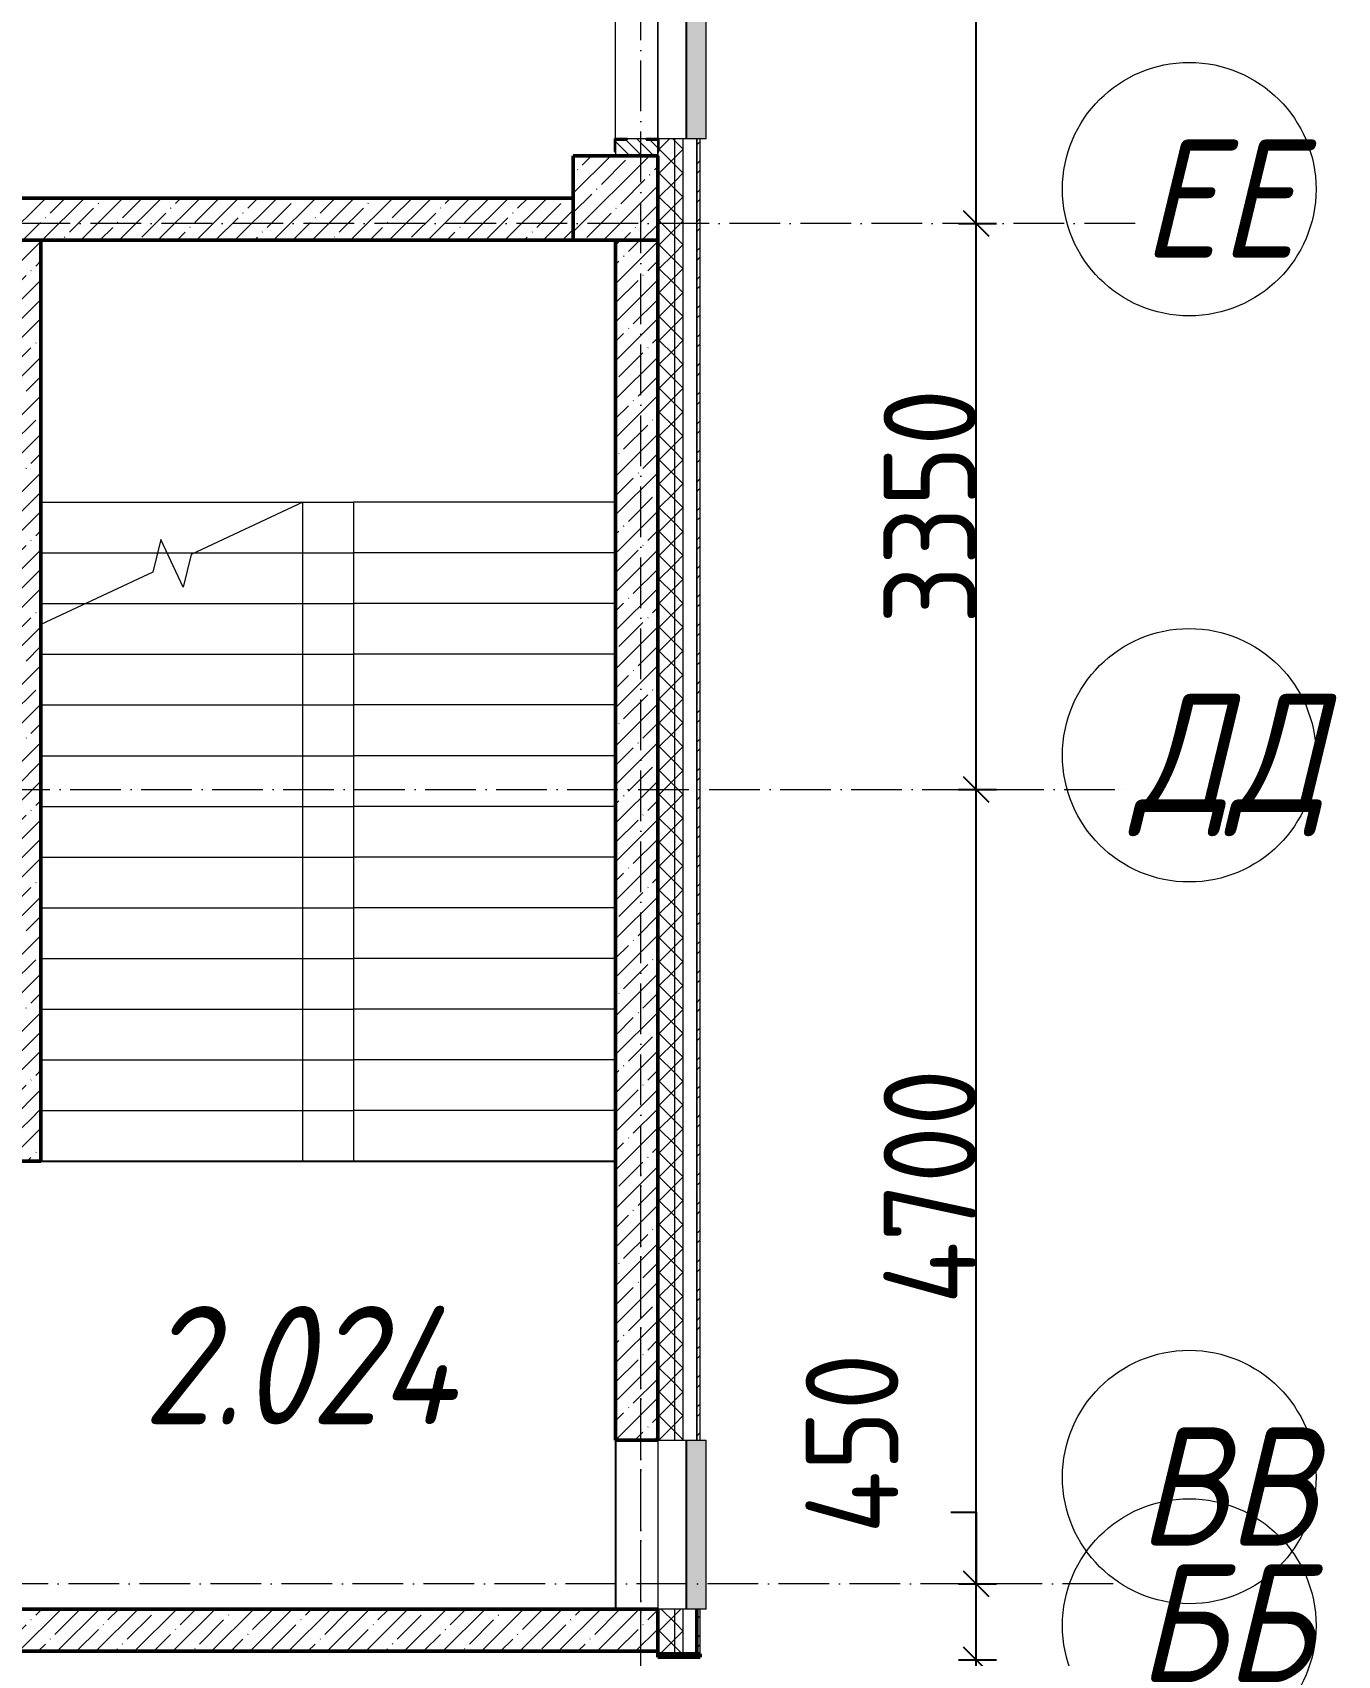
# Model space of a CAD drawing. Header units: millimetres. Extents: x -12989 to 629078, y -109036 to 555275.
# Drawn here: x 614118 to 621839, y 137590 to 147195 of the extents above; entities that cross this region are included whole.
import ezdxf

# ---------------------------------------------------------------- set-up
doc = ezdxf.new("R2010")
doc.units = ezdxf.units.MM
doc.linetypes.add('50_200_ШТРИХ_1Т_ш5_п1_п1_', pattern=[700, 500, -100, 0, -100])
for name, color, linetype, lineweight in [('A-____-____-DIMS', 7, 'Continuous', 9), ('A-FLOR-____-OTLN', 7, 'Continuous', 9), ('A-GENM-____-MCUT', 7, 'Continuous', 25), ('A-GENM-____-OTLN-1', 7, 'Continuous', 25), ('A-GLAZ-____-OTLN', 7, 'Continuous', 9), ('A-WALL-____-MCUT', 7, 'Continuous', 13), ('A-WALL-____-MCUT-1', 7, 'Continuous', 9), ('A-WALL-____-MCUT-2', 7, 'Continuous', 50), ('A-WALL-____-MCUT-3', 7, 'Continuous', 9), ('A-WALL-____-OTLN', 7, 'Continuous', 9), ('A-WALL-____-PATT-1', 7, 'Continuous', 9), ('A-WALL-FNSH-MCUT-1', 7, 'Continuous', 9), ('S-COLS-____-MCUT', 7, 'Continuous', 50), ('S-COLS-____-OTLN', 7, 'Continuous', 9), ('S-GRID-____-IDEN', 7, 'Continuous', 9), ('S-GRID-____-OTLN-1', 7, '50_200_ШТРИХ_1Т_ш5_п1_п1_', 9), ('S-STRS-____-MBND', 7, 'Continuous', 9), ('S-STRS-____-OTLN-1', 7, 'Continuous', 9), ('Марки помещений', 7, 'Continuous', 9)]:
    doc.layers.add(name, color=color, linetype=linetype, lineweight=lineweight)
doc.layers.add('A-GLAZ-____-OTLN-1', color=7, linetype='Continuous', lineweight=9, true_color=0xc0c0c0)
doc.styles.add('ISOCPEUR_I', font='isocpeui.ttf', dxfattribs={"width": 0.9, "height": 2.5})
doc.styles.add('ISOCPEUR_I_2', font='isocpeui.ttf', dxfattribs={"width": 0.85, "height": 2.3})
doc.styles.add('ISOCPEUR_I_9', font='isocpeui.ttf', dxfattribs={"width": 0.9, "height": 250})
doc.styles.add('СПДС', font='isocpeur.ttf', dxfattribs={"width": 0.9})
doc.dimstyles.new('ISO-2_5_0_9К_БОЛЬШОЙ_ОСИ', dxfattribs={"dimscale": 304.8, "dimtxt": 248.995294, "dimasz": 0.492126, "dimexe": 0.393701, "dimexo": 0, "dimgap": 0, "dimtad": 1, "dimdec": 0, "dimzin": 0, "dimdsep": 46, "dimtxsty": 'ISOCPEUR_I_9', "dimblk1": 'OBLIQUE', "dimblk2": 'OBLIQUE', "dimsah": 1, "dimcen": 0.09, "dimdle": 0.393701, "dimazin": 0, "dimtfac": 1, "dimtdec": 4, "dimtix": 1, "dimtmove": 0, "dimatfit": 3, "dimfxl": 1, "dimtvp": 1, "dimtolj": 1, "dimtzin": 0, "dimarcsym": 2})
doc.dimstyles.new('ISO-2_5_0_9К_БОЛЬШОЙ_ОСИ_1', dxfattribs={"dimscale": 304.8, "dimtxt": 248.995294, "dimasz": 0.492126, "dimexe": 0.393701, "dimexo": 0, "dimgap": 0, "dimtad": 1, "dimdec": 0, "dimzin": 0, "dimdsep": 46, "dimtxsty": 'ISOCPEUR_I_9', "dimblk1": 'OBLIQUE', "dimblk2": 'OBLIQUE', "dimsah": 1, "dimcen": 0.09, "dimdle": 0.393701, "dimazin": 0, "dimtfac": 1, "dimtdec": 4, "dimtix": 1, "dimtmove": 1, "dimatfit": 3, "dimfxl": 1, "dimtvp": 1, "dimtolj": 1, "dimtzin": 0, "dimarcsym": 2})
pattern_1 = [(45, (516567.8, 90784.41), (-70.71068, 70.71068), []), (135, (516567.8, 90784.41), (-70.71068, -70.71068), [])]
pattern_2 = [(45, (516567.8, 90784.41), (-114.04925, 114.04925), []), (45, (516681.85, 90784.41), (-114.04925, 114.04925), [201.612, -40.322, 3.353, -36.97])]
pattern_3 = [(45, (516567.8, 90784.41), (-85.53659, 85.53659), []), (45, (516624.82, 90784.41), (-85.53659, 85.53659), [])]

# ---------------------------------------------------------------- blocks, each defined once
blk = doc.blocks.new('BSC_Колонна _Прямоугольная - 500х500-V111-АР1_План отверстий 2 этажа в осях 1-64_Ю-ЯЯ')
at = {"layer": 'S-COLS-____-OTLN'}
h = blk.add_hatch(dxfattribs=at)
h.set_pattern_fill('FP_124', color=256, style=0, pattern_type=2)
h.set_pattern_definition([(315, (-55431.04, 101000), (114.04925, 114.04925), []), (315, (-55431.04, 100885.95), (114.04925, 114.04925), [201.613, -40.323, 3.353, -36.97])])
h.paths.add_polyline_path([(-250, 250), (-250, -250), (250, -250), (250, 250)], flags=0)
at = {"layer": 'S-COLS-____-MCUT'}
for p, q in [((250, 250), (-250, 250)), ((-250, 250), (-250, -250)), ((250, -250), (250, 250)), ((-250, -250), (250, -250))]:
    blk.add_line(p, q, dxfattribs=at)
blk = doc.blocks.new('Фахверк_СКБ_Уголок - 250_2700_1-27501432-АР1_План отверстий 2 этажа в осях 1-64_Ю-ЯЯ')
at = {"layer": 'A-GENM-____-MCUT'}
for p, q in [((200, 181), (125, 181)), ((125, 181), (125, 106)), ((125, 106), (131, 106)), ((131, 106), (131, 175)), ((131, 175), (200, 175)), ((200, 175), (200, 181)), ((131, -6), (125, -6)), ((125, -6), (125, -81)), ((125, -81), (200, -81)), ((131, -75), (131, -6)), ((200, -75), (131, -75)), ((200, -81), (200, -75))]:
    blk.add_line(p, q, dxfattribs=at)
blk = doc.blocks.new('Отлив_СКБ - Отлив витража_120_НВФ-31884153-АР1_План отверстий 2 этажа в осях 1-64_Ю-ЯЯ')
at = {"layer": 'A-GLAZ-____-OTLN-1'}
for points in [[(0, 0), (0, -2), (13700, -2), (13700, 0), (4672.4, 0)], [(0, -83), (0, -120), (13700, -120), (13700, -2), (0, -2), (0, -63)]]:
    blk.add_hatch(color=256, dxfattribs=at).paths.add_polyline_path(points, flags=0)
at = {"layer": 'A-GLAZ-____-OTLN'}
for p, q in [((0, 0), (13700, 0)), ((13700, -2), (0, -2)), ((0, -120), (0, -83)), ((0, -120), (13700, -120))]:
    blk.add_line(p, q, dxfattribs=at)
blk = doc.blocks.new('Отлив_СКБ - Отлив витража_120_НВФ-31885283-АР1_План отверстий 2 этажа в осях 1-64_Ю-ЯЯ')
at = {"layer": 'A-GLAZ-____-OTLN-1'}
for points in [[(426.1, -2), (1000, -2), (1000, 0), (0, 0), (0, -2)], [(426.1, -120), (1000, -120), (1000, -2), (0, -2), (0, -120)]]:
    blk.add_hatch(color=256, dxfattribs=at).paths.add_polyline_path(points, flags=0)
at = {"layer": 'A-GLAZ-____-OTLN'}
for p, q in [((0, 0), (1000, 0)), ((1000, -2), (0, -2)), ((0, -120), (0, -83)), ((1000, -83), (1000, -120)), ((0, -120), (1000, -120))]:
    blk.add_line(p, q, dxfattribs=at)
blk = doc.blocks.new('Стены 13 - Стены 4-31812941-АР1_План отверстий 2 этажа в осях 1-64_Ю-ЯЯ')
at = {"layer": 'A-WALL-____-MCUT'}
for p, q in [((-1843.5, 41030.2), (-1843.5, 41010.2)), ((-1593.5, 41030.2), (-1843.5, 41030.2)), ((-1593.5, 41010.2), (-1593.5, 41030.2)), ((-1843.5, 41010.2), (-1593.5, 41010.2))]:
    blk.add_line(p, q, dxfattribs=at)
blk = doc.blocks.new('Стены 13 - Стены 4-31812941-АР1_План отверстий 2 этажа в осях 1-64_А-ГГ')
at = {"layer": 'A-WALL-____-MCUT-2'}
for p, q in [((-1843.5, 41030.2), (-1843.5, 41010.2)), ((-1593.5, 41030.2), (-1843.5, 41030.2)), ((-1593.5, 41010.2), (-1593.5, 41030.2)), ((-1843.5, 41010.2), (-1593.5, 41010.2))]:
    blk.add_line(p, q, dxfattribs=at)
blk = doc.blocks.new('Ось сетки - Круг_Ø6_00__ISO-2_5_0_9K_-25732049-АР1_План отверстий 3 этажа в осях 1-64_Ю-ЯЯ')
at = {"layer": 'S-GRID-____-IDEN'}
blk.add_circle((0, 0), 3, dxfattribs=at)
blk = doc.blocks.new('_Oblique')
at = {"color": 0, "linetype": 'ByBlock', "lineweight": -2}
blk.add_line((-0.5, -0.5), (0.5, 0.5), dxfattribs=at)
blk = doc.blocks.new('*D2875')
at = {"layer": 'A-____-____-DIMS', "color": 0, "lineweight": -2, "transparency": 16777216}
for p, q in [((386904.9, -43752.4), (386904.9, -39962.4)), ((386798.9, -40082.4), (387024.9, -40082.4)), ((386798.9, -43632.4), (387024.9, -43632.4))]:
    blk.add_line(p, q, dxfattribs=at)
at = {"layer": 'Defpoints', "color": 0, "transparency": 16777216}
for p in [(386798.9, -40082.4), (386904.9, -40082.4), (386798.9, -43632.4)]:
    blk.add_point(p, dxfattribs=at)
at = {"layer": 'A-____-____-DIMS', "color": 0, "lineweight": -2, "transparency": 16777216, "xscale": 150, "yscale": 150, "zscale": 150}
for p, rotation in [((386904.9, -40082.4), 90), ((386904.9, -43632.4), 270)]:
    blk.add_blockref('_Oblique', p, dxfattribs=dict(at, rotation=rotation))
at = {"layer": 'A-____-____-DIMS', "color": 0, "transparency": 16777216, "insert": (386630.6, -41857.4), "char_height": 548.64, "attachment_point": 5, "rotation": 90, "style": 'СПДС'}
blk.add_mtext('\\A1;3550', dxfattribs=at)
blk = doc.blocks.new('*D2876')
at = {"layer": 'A-____-____-DIMS', "color": 0, "lineweight": -2, "transparency": 16777216}
for p, q in [((386754.9, -39209.4), (386904.9, -39209.4)), ((386904.9, -39209.4), (386904.9, -39632.4)), ((386904.9, -40202.4), (386904.9, -39512.4)), ((386798.9, -39632.4), (387024.9, -39632.4)), ((386798.9, -40082.4), (387024.9, -40082.4))]:
    blk.add_line(p, q, dxfattribs=at)
at = {"layer": 'Defpoints', "color": 0, "transparency": 16777216}
for p in [(386798.9, -39632.4), (386904.9, -39632.4), (386798.9, -40082.4)]:
    blk.add_point(p, dxfattribs=at)
at = {"layer": 'A-____-____-DIMS', "color": 0, "lineweight": -2, "transparency": 16777216, "xscale": 150, "yscale": 150, "zscale": 150}
for p, rotation in [((386904.9, -39632.4), 90), ((386904.9, -40082.4), 270)]:
    blk.add_blockref('_Oblique', p, dxfattribs=dict(at, rotation=rotation))
at = {"layer": 'A-____-____-DIMS', "color": 0, "transparency": 16777216, "insert": (385895.4, -39337.4), "char_height": 548.64, "attachment_point": 1, "rotation": 90, "line_spacing_factor": 1.149209, "style": 'СПДС'}
blk.add_mtext('\\A1;450', dxfattribs=at)
blk = doc.blocks.new('*D2877')
at = {"layer": 'A-____-____-DIMS', "color": 0, "lineweight": -2, "transparency": 16777216}
for p, q in [((386904.9, -39752.4), (386904.9, -34812.4)), ((386798.9, -34932.4), (387024.9, -34932.4)), ((386798.9, -39632.4), (387024.9, -39632.4))]:
    blk.add_line(p, q, dxfattribs=at)
at = {"layer": 'Defpoints', "color": 0, "transparency": 16777216}
for p in [(386798.9, -34932.4), (386904.9, -34932.4), (386798.9, -39632.4)]:
    blk.add_point(p, dxfattribs=at)
at = {"layer": 'A-____-____-DIMS', "color": 0, "lineweight": -2, "transparency": 16777216, "xscale": 150, "yscale": 150, "zscale": 150}
for p, rotation in [((386904.9, -34932.4), 90), ((386904.9, -39632.4), 270)]:
    blk.add_blockref('_Oblique', p, dxfattribs=dict(at, rotation=rotation))
at = {"layer": 'A-____-____-DIMS', "color": 0, "transparency": 16777216, "insert": (386630.6, -37282.4), "char_height": 548.64, "attachment_point": 5, "rotation": 90, "style": 'СПДС'}
blk.add_mtext('\\A1;4700', dxfattribs=at)
blk = doc.blocks.new('*D2878')
at = {"layer": 'A-____-____-DIMS', "color": 0, "lineweight": -2, "transparency": 16777216}
for p, q in [((386904.9, -35052.4), (386904.9, -31462.4)), ((386798.9, -31582.4), (387024.9, -31582.4)), ((386798.9, -34932.4), (387024.9, -34932.4))]:
    blk.add_line(p, q, dxfattribs=at)
at = {"layer": 'Defpoints', "color": 0, "transparency": 16777216}
for p in [(386798.9, -31582.4), (386904.9, -31582.4), (386798.9, -34932.4)]:
    blk.add_point(p, dxfattribs=at)
at = {"layer": 'A-____-____-DIMS', "color": 0, "lineweight": -2, "transparency": 16777216, "xscale": 150, "yscale": 150, "zscale": 150}
for p, rotation in [((386904.9, -31582.4), 90), ((386904.9, -34932.4), 270)]:
    blk.add_blockref('_Oblique', p, dxfattribs=dict(at, rotation=rotation))
at = {"layer": 'A-____-____-DIMS', "color": 0, "transparency": 16777216, "insert": (386630.6, -33257.4), "char_height": 548.64, "attachment_point": 5, "rotation": 90, "style": 'СПДС'}
blk.add_mtext('\\A1;3350', dxfattribs=at)
blk = doc.blocks.new('*D2879')
at = {"layer": 'A-____-____-DIMS', "color": 0, "lineweight": -2, "transparency": 16777216}
for p, q in [((386904.9, -31702.4), (386904.9, -25362.4)), ((386798.9, -25482.4), (387024.9, -25482.4)), ((386798.9, -31582.4), (387024.9, -31582.4))]:
    blk.add_line(p, q, dxfattribs=at)
at = {"layer": 'Defpoints', "color": 0, "transparency": 16777216}
for p in [(386798.9, -25482.4), (386904.9, -25482.4), (386798.9, -31582.4)]:
    blk.add_point(p, dxfattribs=at)
at = {"layer": 'A-____-____-DIMS', "color": 0, "lineweight": -2, "transparency": 16777216, "xscale": 150, "yscale": 150, "zscale": 150}
for p, rotation in [((386904.9, -25482.4), 90), ((386904.9, -31582.4), 270)]:
    blk.add_blockref('_Oblique', p, dxfattribs=dict(at, rotation=rotation))
at = {"layer": 'A-____-____-DIMS', "color": 0, "transparency": 16777216, "insert": (386630.6, -28532.4), "char_height": 548.64, "attachment_point": 5, "rotation": 90, "style": 'СПДС'}
blk.add_mtext('\\A1;6100', dxfattribs=at)
blk = doc.blocks.new('*D2903')
at = {"layer": 'A-____-____-DIMS', "color": 0, "lineweight": -2, "transparency": 16777216}
for p, q in [((386904.9, -43752.4), (386904.9, -39962.4)), ((386798.9, -40082.4), (387024.9, -40082.4)), ((386798.9, -43632.4), (387024.9, -43632.4))]:
    blk.add_line(p, q, dxfattribs=at)
at = {"layer": 'Defpoints', "color": 0, "transparency": 16777216}
for p in [(386798.9, -40082.4), (386904.9, -40082.4), (386798.9, -43632.4)]:
    blk.add_point(p, dxfattribs=at)
at = {"layer": 'A-____-____-DIMS', "color": 0, "lineweight": -2, "transparency": 16777216, "xscale": 150, "yscale": 150, "zscale": 150}
for p, rotation in [((386904.9, -40082.4), 90), ((386904.9, -43632.4), 270)]:
    blk.add_blockref('_Oblique', p, dxfattribs=dict(at, rotation=rotation))
at = {"layer": 'A-____-____-DIMS', "color": 0, "transparency": 16777216, "insert": (386630.6, -41857.4), "char_height": 548.64, "attachment_point": 5, "rotation": 90, "style": 'СПДС'}
blk.add_mtext('\\A1;3550', dxfattribs=at)
blk = doc.blocks.new('*D2904')
at = {"layer": 'A-____-____-DIMS', "color": 0, "lineweight": -2, "transparency": 16777216}
for p, q in [((386754.9, -39209.4), (386904.9, -39209.4)), ((386904.9, -39209.4), (386904.9, -39632.4)), ((386904.9, -40202.4), (386904.9, -39512.4)), ((386798.9, -39632.4), (387024.9, -39632.4)), ((386798.9, -40082.4), (387024.9, -40082.4))]:
    blk.add_line(p, q, dxfattribs=at)
at = {"layer": 'Defpoints', "color": 0, "transparency": 16777216}
for p in [(386798.9, -39632.4), (386904.9, -39632.4), (386798.9, -40082.4)]:
    blk.add_point(p, dxfattribs=at)
at = {"layer": 'A-____-____-DIMS', "color": 0, "lineweight": -2, "transparency": 16777216, "xscale": 150, "yscale": 150, "zscale": 150}
for p, rotation in [((386904.9, -39632.4), 90), ((386904.9, -40082.4), 270)]:
    blk.add_blockref('_Oblique', p, dxfattribs=dict(at, rotation=rotation))
at = {"layer": 'A-____-____-DIMS', "color": 0, "transparency": 16777216, "insert": (385895.4, -39337.4), "char_height": 548.64, "attachment_point": 1, "rotation": 90, "line_spacing_factor": 1.149209, "style": 'СПДС'}
blk.add_mtext('\\A1;450', dxfattribs=at)
blk = doc.blocks.new('3эт')
at = {"layer": 'S-GRID-____-OTLN-1', "color": 251, "ltscale": 0.6, "true_color": 0x636466}
for p, q in [((384920.7, -46882.4), (384920.7, 4029.4)), ((387845.1, -31582.4), (279101.9, -31582.4)), ((352977.2, -34932.4), (387845.1, -34932.4)), ((384920.7, -91346.1), (384920.7, -36982.5)), ((387715.1, -39632.4), (376792, -39632.4)), ((387715.1, -39632.4), (376792, -39632.4))]:
    blk.add_line(p, q, dxfattribs=at)
at = {"layer": 'S-GRID-____-IDEN', "xscale": 250, "yscale": 250, "zscale": 99.99999999999993}
for p, rotation in [((388165, -31379.9), 89.9999999999998), ((388165, -34729.9), 269.9999999999995), ((388165, -39001.3), 89.99999999999982), ((388165, -39879.9), 269.9999999999995)]:
    blk.add_blockref('Ось сетки - Круг_Ø6_00__ISO-2_5_0_9K_-25732049-АР1_План отверстий 3 этажа в осях 1-64_Ю-ЯЯ', p, dxfattribs=dict(at, rotation=rotation))
at = {"layer": 'S-GRID-____-IDEN', "char_height": 700, "attachment_point": 1}
for s, insert, width, style in [('ЕЕ', (387880.8, -31085.4), 404.05, 'ISOCPEUR_I_9'), ('ДД', (387833.8, -34364.8), 505.063, 'ISOCPEUR_I_9'), ('ВВ', (387862.8, -38706.7), 447.342, 'ISOCPEUR_I_9'), ('ВВ', (387862.8, -38706.7), 447.342, 'ISOCPEUR_I'), ('ББ', (387857.7, -39514.8), 447.342, 'ISOCPEUR_I_9'), ('ББ', (387857.7, -39514.8), 447.342, 'ISOCPEUR_I')]:
    blk.add_mtext(s, dxfattribs=dict(at, insert=insert, width=width, style=style))
at = {"layer": 'A-____-____-DIMS'}
for base, p1, p2, override, picture, middle in [((386904.9, -25482.4), (386798.9, -31582.4), (386798.9, -25482.4), {"dimtxt": 1.8, "dimpost": '<>', "dimtxsty": 'СПДС', "dimfxl": 6100}, '*D2879', (386630.6, -28532.4)), ((386904.9, -31582.4), (386798.9, -34932.4), (386798.9, -31582.4), {"dimtxt": 1.8, "dimpost": '<>', "dimtxsty": 'СПДС', "dimfxl": 3350}, '*D2878', (386630.6, -33257.4)), ((386904.9, -34932.4), (386798.9, -39632.4), (386798.9, -34932.4), {"dimtxt": 1.8, "dimpost": '<>', "dimtxsty": 'СПДС', "dimfxl": 4700}, '*D2877', (386630.6, -37282.4)), ((386904.9, -40082.4), (386798.9, -43632.4), (386798.9, -40082.4), {"dimtxt": 1.8, "dimpost": '<>', "dimtxsty": 'СПДС', "dimfxl": 3550}, '*D2875', (386630.6, -41857.4)), ((386904.9, -40082.4), (386798.9, -43632.4), (386798.9, -40082.4), {"dimtxt": 1.8, "dimpost": '<>', "dimtxsty": 'СПДС', "dimfxl": 3550}, '*D2903', (386630.6, -41857.4))]:
    dim = blk.add_linear_dim(base=base, p1=p1, p2=p2, angle=90, dimstyle='ISO-2_5_0_9К_БОЛЬШОЙ_ОСИ', override=override, dxfattribs=at)
    dim.commit()
    dim.dimension.update_dxf_attribs({"geometry": picture, "text_midpoint": middle})
for picture in ['*D2876', '*D2904']:
    dim = blk.add_linear_dim(base=(386904.9, -39632.4), p1=(386798.9, -40082.4), p2=(386798.9, -39632.4), angle=90, dimstyle='ISO-2_5_0_9К_БОЛЬШОЙ_ОСИ_1', override={"dimtxt": 1.8, "dimpost": '<>', "dimtxsty": 'СПДС', "dimfxl": 450}, dxfattribs=at)
    dim.commit()
    dim.dimension.update_dxf_attribs({"geometry": picture, "text_midpoint": (386745, -39209.4), "dimtype": 160, "text_rotation": 90})

msp = doc.modelspace()

# ---------------------------------------------------------------- hatches: boundary and pattern name
at = {"layer": 'A-WALL-____-PATT-1'}
h = msp.add_hatch(dxfattribs=at)
h.set_pattern_fill('FP_1', color=256, style=0, pattern_type=2)
h.set_pattern_definition(pattern_1)
h.paths.add_polyline_path([(617967.7976, 137600.4504), (617967.7976, 137865.4504), (617917.7976, 137865.4504), (617917.7976, 137600.4504)], flags=0)
h.paths.add_polyline_path([(617917.7976, 138865.4504), (617967.7976, 138865.4504), (617967.7976, 146565.4504), (617917.7976, 146565.4504), (617917.7976, 141551.3509)], flags=0)
h.paths.add_polyline_path([(617917.7976, 160265.4504), (617967.7976, 160265.4504), (617967.7976, 161515.4504), (617917.7976, 161515.4504), (617917.7976, 160924.2991)], flags=0)
h.paths.add_polyline_path([(617917.7976, 163315.4504), (617967.7976, 163315.4504), (617967.7976, 164515.4504), (617917.7976, 164515.4504), (617917.7976, 164153.1238)], flags=0)
h.paths.add_polyline_path([(617967.7976, 166315.4504), (617967.7976, 167515.4504), (617917.7976, 167515.4504), (617917.7976, 166315.4504)], flags=0)
h.paths.add_polyline_path([(617967.7976, 169315.4504), (617967.7976, 170515.4504), (617917.7976, 170515.4504), (617917.7976, 169315.4504)], flags=0)
h.paths.add_polyline_path([(617967.7976, 172315.4504), (617967.7976, 176565.4504), (617917.7976, 176565.4504), (617917.7976, 172315.4504)], flags=0)
h = msp.add_hatch(dxfattribs=at)
h.set_pattern_fill('FP_1', color=256, style=0, pattern_type=2)
h.set_pattern_definition(pattern_1)
h.paths.add_polyline_path([(617817.7976, 137600.4504), (617917.7976, 137600.4504), (617917.7976, 137865.4504), (617817.7976, 137865.4504)], flags=0)
h.paths.add_polyline_path([(617917.7976, 138865.4504), (617917.7976, 146565.4504), (617823.7976, 146565.4504), (617823.7976, 146490.4504), (617817.7976, 146490.4504), (617817.7976, 138865.4504)], flags=0)
h.paths.add_polyline_path([(617917.7976, 160265.4504), (617917.7976, 161515.4504), (617823.7976, 161515.4504), (617823.7976, 161440.4504), (617817.7976, 161440.4504), (617817.7976, 160340.4504), (617823.7976, 160340.4504), (617823.7976, 160265.4504)], flags=0)
h.paths.add_polyline_path([(617823.7976, 163315.4504), (617917.7976, 163315.4504), (617917.7976, 164515.4504), (617817.7976, 164515.4504), (617817.7976, 163390.4504), (617823.7976, 163390.4504), (617823.7976, 163321.4504)], flags=0)
h.paths.add_polyline_path([(617823.7976, 166315.4504), (617917.7976, 166315.4504), (617917.7976, 167515.4504), (617823.7976, 167515.4504), (617823.7976, 167440.4504), (617817.7976, 167440.4504), (617817.7976, 166390.4504), (617823.7976, 166390.4504), (617823.7976, 166321.4504)], flags=0)
h.paths.add_polyline_path([(617823.7976, 169315.4504), (617917.7976, 169315.4504), (617917.7976, 170515.4504), (617823.7976, 170515.4504), (617823.7976, 170440.4504), (617817.7976, 170440.4504), (617817.7976, 169390.4504), (617823.7976, 169390.4504), (617823.7976, 169321.4504)], flags=0)
h.paths.add_polyline_path([(617917.7976, 172315.4504), (617917.7976, 176465.4504), (617817.7976, 176465.4504), (617817.7976, 172315.4504)], flags=0)
h = msp.add_hatch(dxfattribs=at)
h.set_pattern_fill('FP_6', color=256, style=0, pattern_type=2)
h.set_pattern_definition([(135, (516567.8, 90784.41), (-35.35534, -35.35534), [])])
h.paths.add_polyline_path([(617817.7976, 146465.4504), (617817.7976, 146559.4504), (617748.7976, 146559.4504), (617748.7976, 146565.4504), (617636.7976, 146565.4504), (617636.7976, 146559.4504), (617567.7976, 146559.4504), (617567.7976, 146465.4504), (617748.7976, 146465.4504)], flags=0)
h = msp.add_hatch(dxfattribs=at)
h.set_pattern_fill('FP_3', color=256, style=0, pattern_type=2)
h.set_pattern_definition(pattern_3)
h.paths.add_polyline_path([(618067.7976, 137600.4504), (618067.7976, 137865.4504), (618047.7976, 137865.4504), (618047.7976, 137600.4504)], flags=0)
h.paths.add_polyline_path([(618047.7976, 138865.4504), (618067.7976, 138865.4504), (618067.7976, 146565.4504), (618047.7976, 146565.4504), (618047.7976, 141551.3509)], flags=0)
h = msp.add_hatch(dxfattribs=at)
h.set_pattern_fill('FP_13', color=256, style=0, pattern_type=2)
h.set_pattern_definition(pattern_2)
h.paths.add_polyline_path([(617317.7976, 145965.4504), (617317.7976, 146215.4504), (613917.7976, 146215.4504), (613917.7976, 145965.4504), (615532.6539, 145965.4504)], flags=0)
h = msp.add_hatch(dxfattribs=at)
h.set_pattern_fill('FP_13', color=256, style=0, pattern_type=2)
h.set_pattern_definition(pattern_2)
h.paths.add_polyline_path([(614167.7976, 140765.4504), (614167.7976, 145965.4504), (613917.7976, 145965.4504), (613917.7976, 140765.4504)], flags=0)
h = msp.add_hatch(dxfattribs=at)
h.set_pattern_fill('FP_13', color=256, style=0, pattern_type=2)
h.set_pattern_definition(pattern_2)
h.paths.add_polyline_path([(617817.7976, 138865.4504), (617817.7976, 145965.4504), (617567.7976, 145965.4504), (617567.7976, 138865.4504)], flags=0)
h = msp.add_hatch(dxfattribs=at)
h.set_pattern_fill('FP_13', color=256, style=0, pattern_type=2)
h.set_pattern_definition(pattern_2)
h.paths.add_polyline_path([(614167.7976, 140515.4504), (614167.7976, 140765.4504), (613417.7976, 140765.4504), (613417.7976, 140515.4504), (613667.7976, 140515.4504)], flags=0)
h = msp.add_hatch(dxfattribs=at)
h.set_pattern_fill('FP_13', color=256, style=0, pattern_type=2)
h.set_pattern_definition(pattern_2)
h.paths.add_polyline_path([(617817.7976, 137615.4504), (617817.7976, 137865.4504), (613417.7976, 137865.4504), (613417.7976, 137615.4504), (617300.1546, 137615.4504)], flags=0)
h = msp.add_hatch(dxfattribs=at)
h.set_pattern_fill('FP_25', color=256, style=0, pattern_type=2)
h.set_pattern_definition(pattern_2)
h.paths.add_polyline_path([(617817.7976, 137615.4504), (617817.7976, 137865.4504), (613417.7976, 137865.4504), (613417.7976, 137615.4504), (617299.5724, 137615.4504)], flags=0)
h = msp.add_hatch(dxfattribs=at)
h.set_pattern_fill('FP_1', color=256, style=0, pattern_type=2)
h.set_pattern_definition(pattern_1)
h.paths.add_polyline_path([(617917.7976, 137600.4504), (617917.7976, 137865.4504), (617817.7976, 137865.4504), (617817.7976, 137600.4504)], flags=0)
h = msp.add_hatch(dxfattribs=at)
h.set_pattern_fill('FP_1', color=256, style=0, pattern_type=2)
h.set_pattern_definition(pattern_1)
h.paths.add_polyline_path([(617967.7976, 137600.4504), (617967.7976, 137865.4504), (617917.7976, 137865.4504), (617917.7976, 137600.4504)], flags=0)
h = msp.add_hatch(dxfattribs=at)
h.set_pattern_fill('FP_3', color=256, style=0, pattern_type=2)
h.set_pattern_definition(pattern_3)
h.paths.add_polyline_path([(618067.7976, 137600.4504), (618067.7976, 137865.4504), (618047.7976, 137865.4504), (618047.7976, 137600.4504)], flags=0)

# ---------------------------------------------------------------- linework, layer by layer
msp.add_lwpolyline([(613667.7976, 140515.4504), (617567.7976, 140515.4504), (617567.7976, 137865.4504), (613667.7976, 137865.4504)], close=True)
at = {"layer": 'A-FLOR-____-OTLN'}
msp.add_line((617567.7976, 140515.4504), (615717.7976, 140515.4504), dxfattribs=at)
at = {"layer": 'A-WALL-____-MCUT'}
for p, q in [((617567.7976, 146490.4504), (617567.7976, 146465.4504)), ((617748.7976, 146565.4504), (617636.7976, 146565.4504)), ((618047.7976, 146565.4504), (617823.7976, 146565.4504)), ((618047.7976, 138865.4504), (618047.7976, 146565.4504)), ((617817.7976, 138865.4504), (618047.7976, 138865.4504)), ((617817.7976, 137865.4504), (617817.7976, 137600.4504)), ((618047.7976, 137865.4504), (617817.7976, 137865.4504)), ((618047.7976, 137600.4504), (618047.7976, 137865.4504)), ((617817.7976, 137600.4504), (618047.7976, 137600.4504))]:
    msp.add_line(p, q, dxfattribs=at)
at = {"layer": 'A-WALL-____-MCUT-1'}
for p, q in [((617817.7976, 146465.4504), (617817.7976, 146490.4504)), ((617817.7976, 146490.4504), (617817.7976, 146465.4504)), ((617917.7976, 138865.4504), (617917.7976, 146565.4504)), ((617967.7976, 138865.4504), (617967.7976, 146565.4504)), ((617817.7976, 137865.4504), (613667.7976, 137865.4504)), ((617817.7976, 137615.4504), (617817.7976, 137865.4504)), ((617917.7976, 137600.4504), (617917.7976, 137865.4504)), ((617967.7976, 137600.4504), (617967.7976, 137865.4504)), ((613417.7976, 137615.4504), (617817.7976, 137615.4504))]:
    msp.add_line(p, q, dxfattribs=at)
at = {"layer": 'A-WALL-____-MCUT-2'}
for p, q in [((617317.7976, 146215.4504), (613917.7976, 146215.4504)), ((613917.7976, 145965.4504), (617317.7976, 145965.4504)), ((614167.7976, 140515.4504), (614167.7976, 145965.4504)), ((617567.7976, 145965.4504), (617567.7976, 138865.4504)), ((617817.7976, 145965.4504), (617817.7976, 138865.4504)), ((617817.7976, 138865.4504), (617817.7976, 145965.4504)), ((613667.7976, 140515.4504), (614167.7976, 140515.4504)), ((617567.7976, 138865.4504), (617817.7976, 138865.4504)), ((617817.7976, 137865.4504), (613667.7976, 137865.4504)), ((617817.7976, 137615.4504), (617817.7976, 137865.4504)), ((617817.7976, 137865.4504), (617817.7976, 137600.4504)), ((618047.7976, 137600.4504), (618047.7976, 137865.4504)), ((613417.7976, 137615.4504), (617817.7976, 137615.4504)), ((617817.7976, 137600.4504), (618047.7976, 137600.4504))]:
    msp.add_line(p, q, dxfattribs=at)
at = {"layer": 'A-WALL-____-MCUT-3'}
for p, q in [((617917.7976, 137600.4504), (617917.7976, 137865.4504)), ((617967.7976, 137600.4504), (617967.7976, 137865.4504))]:
    msp.add_line(p, q, dxfattribs=at)
at = {"layer": 'A-WALL-____-OTLN'}
for p, q in [((617567.7976, 146565.4504), (617567.7976, 151915.4504)), ((617817.7976, 146565.4504), (617817.7976, 151915.4504)), ((617817.7976, 151915.4504), (617817.7976, 146565.4504)), ((617567.7976, 137865.4504), (617567.7976, 138865.4504)), ((617817.7976, 138865.4504), (617817.7976, 137865.4504))]:
    msp.add_line(p, q, dxfattribs=at)
at = {"layer": 'A-WALL-FNSH-MCUT-1'}
for p, q in [((618067.7976, 146565.4504), (618047.7976, 146565.4504)), ((618047.7976, 146565.4504), (618047.7976, 138865.4504)), ((618067.7976, 138865.4504), (618067.7976, 146565.4504)), ((618047.7976, 138865.4504), (618067.7976, 138865.4504)), ((618067.7976, 137865.4504), (618047.7976, 137865.4504)), ((618047.7976, 137865.4504), (618047.7976, 137600.4504)), ((618047.7976, 137865.4504), (618047.7976, 137600.4504)), ((618067.7976, 137600.4504), (618067.7976, 137865.4504)), ((618067.7976, 137600.4504), (618067.7976, 137865.4504)), ((618047.7976, 137600.4504), (618067.7976, 137600.4504)), ((618047.7976, 137600.4504), (618067.7976, 137600.4504))]:
    msp.add_line(p, q, dxfattribs=at)
at = {"layer": 'S-STRS-____-MBND'}
for p, q in [((615717.7976, 144415.4504), (615056.0861, 144106.8893)), ((614876.7635, 144195.6726), (614829.5091, 144001.2347)), ((615008.8317, 143912.4514), (614876.7635, 144195.6726)), ((615056.0861, 144106.8893), (615008.8317, 143912.4514)), ((614829.5091, 144001.2347), (614167.7976, 143692.6735))]:
    msp.add_line(p, q, dxfattribs=at)
at = {"layer": 'S-STRS-____-OTLN-1'}
for p, q in [((614167.7976, 144415.4504), (616017.7976, 144415.4504)), ((614167.7976, 144415.4504), (616017.7976, 144415.4504)), ((615717.7976, 144115.4504), (615717.7976, 144415.4504)), ((617567.7976, 144415.4504), (616017.7976, 144415.4504)), ((616017.7976, 144415.4504), (616017.7976, 144115.4504)), ((617567.7976, 144415.4504), (616017.7976, 144415.4504)), ((614167.7976, 144115.4504), (614857.2671, 144115.4504)), ((614167.7976, 144115.4504), (614857.2671, 144115.4504)), ((614857.2671, 144115.4504), (614914.1717, 144115.4504)), ((614857.2671, 144115.4504), (614914.1717, 144115.4504)), ((614914.1717, 144115.4504), (615074.4455, 144115.4504)), ((614914.1717, 144115.4504), (615074.4455, 144115.4504)), ((615074.4455, 144115.4504), (615717.7976, 144115.4504)), ((615074.4455, 144115.4504), (615717.7976, 144115.4504)), ((615717.7976, 143815.4504), (615717.7976, 144115.4504)), ((615717.7976, 144115.4504), (616017.7976, 144115.4504)), ((615717.7976, 144115.4504), (616017.7976, 144115.4504)), ((616017.7976, 144115.4504), (616017.7976, 143815.4504)), ((617567.7976, 144115.4504), (616017.7976, 144115.4504)), ((617567.7976, 144115.4504), (616017.7976, 144115.4504)), ((614167.7976, 143815.4504), (614431.0935, 143815.4504)), ((614167.7976, 143815.4504), (614431.0935, 143815.4504)), ((614431.0935, 143815.4504), (615717.7976, 143815.4504)), ((614431.0935, 143815.4504), (615717.7976, 143815.4504)), ((615717.7976, 143515.4504), (615717.7976, 143815.4504)), ((615717.7976, 143815.4504), (616017.7976, 143815.4504)), ((615717.7976, 143815.4504), (616017.7976, 143815.4504)), ((616017.7976, 143815.4504), (616017.7976, 143515.4504)), ((617567.7976, 143815.4504), (616017.7976, 143815.4504)), ((617567.7976, 143815.4504), (616017.7976, 143815.4504)), ((614167.7976, 143515.4504), (615717.7976, 143515.4504)), ((614167.7976, 143515.4504), (615717.7976, 143515.4504)), ((615717.7976, 143215.4504), (615717.7976, 143515.4504)), ((615717.7976, 143515.4504), (616017.7976, 143515.4504)), ((615717.7976, 143515.4504), (616017.7976, 143515.4504)), ((616017.7976, 143515.4504), (616017.7976, 143215.4504)), ((617567.7976, 143515.4504), (616017.7976, 143515.4504)), ((617567.7976, 143515.4504), (616017.7976, 143515.4504)), ((614167.7976, 143215.4504), (615717.7976, 143215.4504)), ((614167.7976, 143215.4504), (615717.7976, 143215.4504)), ((615717.7976, 142915.4504), (615717.7976, 143215.4504)), ((615717.7976, 143215.4504), (616017.7976, 143215.4504)), ((615717.7976, 143215.4504), (616017.7976, 143215.4504)), ((616017.7976, 143215.4504), (616017.7976, 142915.4504)), ((617567.7976, 143215.4504), (616017.7976, 143215.4504)), ((617567.7976, 143215.4504), (616017.7976, 143215.4504)), ((614167.7976, 142915.4504), (615717.7976, 142915.4504)), ((614167.7976, 142915.4504), (615717.7976, 142915.4504)), ((615717.7976, 142615.4504), (615717.7976, 142915.4504)), ((615717.7976, 142915.4504), (616017.7976, 142915.4504)), ((615717.7976, 142915.4504), (616017.7976, 142915.4504)), ((616017.7976, 142915.4504), (616017.7976, 142615.4504)), ((617567.7976, 142915.4504), (616017.7976, 142915.4504)), ((617567.7976, 142915.4504), (616017.7976, 142915.4504)), ((614167.7976, 142615.4504), (615717.7976, 142615.4504)), ((614167.7976, 142615.4504), (615717.7976, 142615.4504)), ((615717.7976, 142315.4504), (615717.7976, 142615.4504)), ((615717.7976, 142615.4504), (616017.7976, 142615.4504)), ((615717.7976, 142615.4504), (616017.7976, 142615.4504)), ((616017.7976, 142615.4504), (616017.7976, 142315.4504)), ((617567.7976, 142615.4504), (616017.7976, 142615.4504)), ((617567.7976, 142615.4504), (616017.7976, 142615.4504)), ((614167.7976, 142315.4504), (615717.7976, 142315.4504)), ((614167.7976, 142315.4504), (615717.7976, 142315.4504)), ((615717.7976, 142015.4504), (615717.7976, 142315.4504)), ((615717.7976, 142315.4504), (616017.7976, 142315.4504)), ((615717.7976, 142315.4504), (616017.7976, 142315.4504)), ((616017.7976, 142315.4504), (616017.7976, 142015.4504)), ((617567.7976, 142315.4504), (616017.7976, 142315.4504)), ((617567.7976, 142315.4504), (616017.7976, 142315.4504)), ((614167.7976, 142015.4504), (615717.7976, 142015.4504)), ((614167.7976, 142015.4504), (615717.7976, 142015.4504)), ((615717.7976, 141715.4504), (615717.7976, 142015.4504)), ((615717.7976, 142015.4504), (616017.7976, 142015.4504)), ((615717.7976, 142015.4504), (616017.7976, 142015.4504)), ((616017.7976, 142015.4504), (616017.7976, 141715.4504)), ((617567.7976, 142015.4504), (616017.7976, 142015.4504)), ((617567.7976, 142015.4504), (616017.7976, 142015.4504)), ((614167.7976, 141715.4504), (615717.7976, 141715.4504)), ((614167.7976, 141715.4504), (615717.7976, 141715.4504)), ((615717.7976, 141415.4504), (615717.7976, 141715.4504)), ((615717.7976, 141715.4504), (616017.7976, 141715.4504)), ((615717.7976, 141715.4504), (616017.7976, 141715.4504)), ((616017.7976, 141715.4504), (616017.7976, 141415.4504)), ((617567.7976, 141715.4504), (616017.7976, 141715.4504)), ((617567.7976, 141715.4504), (616017.7976, 141715.4504)), ((614167.7976, 141415.4504), (615717.7976, 141415.4504)), ((614167.7976, 141415.4504), (615717.7976, 141415.4504)), ((615717.7976, 141115.4504), (615717.7976, 141415.4504)), ((615717.7976, 141415.4504), (616017.7976, 141415.4504)), ((615717.7976, 141415.4504), (616017.7976, 141415.4504)), ((616017.7976, 141415.4504), (616017.7976, 141115.4504)), ((617567.7976, 141415.4504), (616017.7976, 141415.4504)), ((617567.7976, 141415.4504), (616017.7976, 141415.4504)), ((614167.7976, 141115.4504), (615717.7976, 141115.4504)), ((614167.7976, 141115.4504), (615717.7976, 141115.4504)), ((615717.7976, 140815.4504), (615717.7976, 141115.4504)), ((615717.7976, 141115.4504), (616017.7976, 141115.4504)), ((615717.7976, 141115.4504), (616017.7976, 141115.4504)), ((616017.7976, 141115.4504), (616017.7976, 140815.4504)), ((617567.7976, 141115.4504), (616017.7976, 141115.4504)), ((617567.7976, 141115.4504), (616017.7976, 141115.4504)), ((614167.7976, 140815.4504), (615717.7976, 140815.4504)), ((614167.7976, 140815.4504), (615717.7976, 140815.4504)), ((615717.7976, 140515.4504), (615717.7976, 140815.4504)), ((615717.7976, 140815.4504), (616017.7976, 140815.4504)), ((615717.7976, 140815.4504), (616017.7976, 140815.4504)), ((616017.7976, 140815.4504), (616017.7976, 140515.4504)), ((617567.7976, 140815.4504), (616017.7976, 140815.4504)), ((617567.7976, 140815.4504), (616017.7976, 140815.4504)), ((614167.7976, 140515.4504), (615717.7976, 140515.4504)), ((614167.7976, 140515.4504), (615717.7976, 140515.4504)), ((617567.7976, 140515.4504), (616017.7976, 140515.4504))]:
    msp.add_line(p, q, dxfattribs=at)

# ---------------------------------------------------------------- block references
msp.add_blockref('3эт', (232797.0902, 177647.8646))
at = {"layer": 'A-GENM-____-OTLN-1', "rotation": 269.9999999999999}
msp.add_blockref('Фахверк_СКБ_Уголок - 250_2700_1-27501432-АР1_План отверстий 2 этажа в осях 1-64_Ю-ЯЯ', (617642.7976, 146690.4504), dxfattribs=at)
at = {"layer": 'A-GLAZ-____-OTLN', "rotation": 90}
for name, p in [('Отлив_СКБ - Отлив витража_120_НВФ-31884153-АР1_План отверстий 2 этажа в осях 1-64_Ю-ЯЯ', (617984.7976, 146565.4504)), ('Отлив_СКБ - Отлив витража_120_НВФ-31885283-АР1_План отверстий 2 этажа в осях 1-64_Ю-ЯЯ', (617984.7976, 137865.4504))]:
    msp.add_blockref(name, p, dxfattribs=at)
at = {"layer": 'A-WALL-____-OTLN'}
for name in ['Стены 13 - Стены 4-31812941-АР1_План отверстий 2 этажа в осях 1-64_Ю-ЯЯ', 'Стены 13 - Стены 4-31812941-АР1_План отверстий 2 этажа в осях 1-64_А-ГГ']:
    msp.add_blockref(name, (619661.3094, 96570.2084), dxfattribs=at)
at = {"layer": 'S-COLS-____-OTLN', "rotation": 89.9999999999999}
msp.add_blockref('BSC_Колонна _Прямоугольная - 500х500-V111-АР1_План отверстий 2 этажа в осях 1-64_Ю-ЯЯ', (617567.7976, 146215.4504), dxfattribs=at)

# ---------------------------------------------------------------- texts
at = {"layer": 'Марки помещений', "insert": (614772.0621, 139658.6394), "char_height": 700, "width": 817.72125, "attachment_point": 1, "style": 'ISOCPEUR_I_2'}
msp.add_mtext('2.024', dxfattribs=at)

doc.saveas('drawing.dxf')
